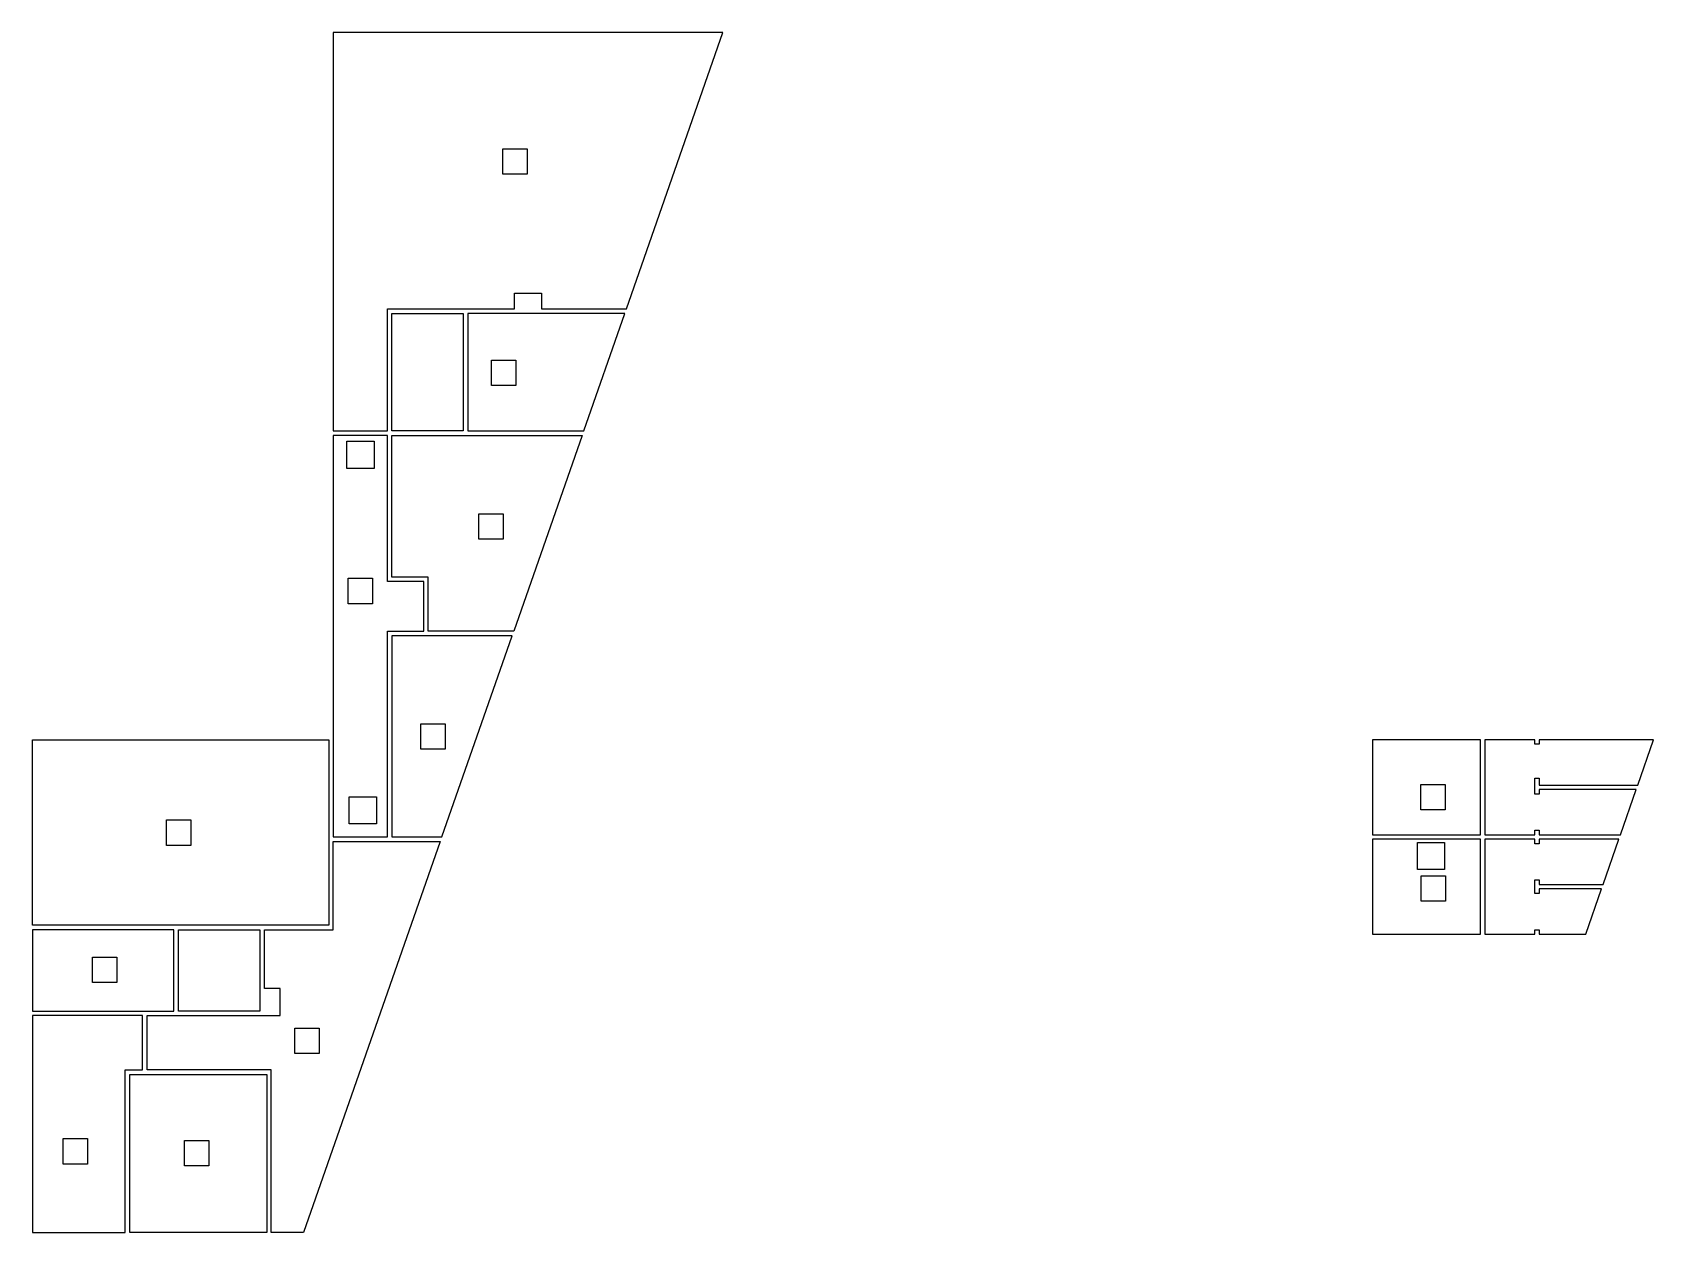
# Model space of a CAD drawing. Header units: metres. Extents: x 0.4 to 36.3, y 0.5 to 27.
import ezdxf

# ---------------------------------------------------------------- set-up
doc = ezdxf.new("R2010")
doc.units = ezdxf.units.M
doc.layers.add('AREE LEONARDO', color=5, linetype='Continuous')

msp = doc.modelspace()

# ---------------------------------------------------------------- linework, layer by layer
at = {"layer": 'AREE LEONARDO', "color": 5}
for points in [[(7.1, 26.996), (7.1, 18.182), (8.3, 18.182), (8.3, 20.882), (11.108, 20.882), (11.108, 21.232), (11.708, 21.232), (11.708, 20.882), (13.581, 20.882), (15.716, 26.996), (7.1, 26.996)], [(8.4, 20.782), (9.975, 20.782), (9.975, 18.182), (8.4, 18.182)], [(7.1, 9.2), (8.3, 9.2), (8.3, 13.75), (9.102, 13.75), (9.102, 14.85), (8.3, 14.85), (8.3, 18.082), (7.1, 18.082), (7.1, 9.2)], [(8.4, 18.082), (12.603, 18.082), (11.09, 13.75), (9.202, 13.75), (9.202, 14.95), (8.4, 14.95), (8.4, 18.082)], [(8.4, 13.65), (8.4, 9.2), (9.501, 9.2), (11.055, 13.65), (8.4, 13.65)], [(7, 7.25), (0.45, 7.25), (0.45, 11.35), (7, 11.35)], [(32.464, 11.348), (30.078, 11.348), (30.078, 9.248), (32.464, 9.248)], [(9.466, 9.1), (6.446, 0.45), (5.73, 0.45), (5.73, 4.05), (2.984, 4.05), (2.984, 5.25), (5.93, 5.25), (5.93, 5.85), (5.58, 5.85), (5.58, 7.15), (7.1, 7.15), (7.1, 9.1), (9.466, 9.1)], [(30.078, 7.048), (32.464, 7.048), (32.464, 9.15), (30.078, 9.15)], [(0.45, 0.45), (2.5, 0.45), (2.5, 4.05), (2.884, 4.05), (2.884, 5.25), (0.45, 5.25), (0.45, 0.45)], [(2.6, 3.95), (5.63, 3.95), (5.63, 0.45), (2.6, 0.45)]]:
    msp.add_lwpolyline(points, close=True, dxfattribs=at)
at = {"layer": 'AREE LEONARDO', "color": 2}
for points in [[(11.39, 23.86), (10.852, 23.86), (10.852, 24.422), (11.39, 24.422)], [(11.135, 19.187), (10.597, 19.187), (10.597, 19.75), (11.135, 19.75)], [(10.858, 15.785), (10.32, 15.785), (10.32, 16.348), (10.858, 16.348)], [(7.97, 14.361), (7.432, 14.361), (7.432, 14.924), (7.97, 14.924)], [(9.575, 11.142), (9.037, 11.142), (9.037, 11.704), (9.575, 11.704)], [(31.685, 9.801), (31.147, 9.801), (31.147, 10.364), (31.685, 10.364)], [(3.953, 9.015), (3.415, 9.015), (3.415, 9.578), (3.953, 9.578)], [(31.689, 7.779), (31.151, 7.779), (31.151, 8.342), (31.689, 8.342)], [(2.317, 5.979), (1.779, 5.979), (1.779, 6.541), (2.317, 6.541)], [(6.787, 4.408), (6.249, 4.408), (6.249, 4.971), (6.787, 4.971)], [(1.665, 1.967), (1.127, 1.967), (1.127, 2.53), (1.665, 2.53)], [(4.349, 1.924), (3.811, 1.924), (3.811, 2.487), (4.349, 2.487)]]:
    msp.add_lwpolyline(points, close=True, dxfattribs=at)
at = {"layer": 'AREE LEONARDO', "color": 3}
for points in [[(10.075, 20.782), (10.075, 18.182), (12.638, 18.182), (13.546, 20.782), (10.075, 20.782)], [(32.564, 11.347), (32.564, 9.25), (33.664, 9.25), (33.664, 9.35), (33.764, 9.35), (33.764, 9.25), (35.562, 9.25), (35.909, 10.25), (33.764, 10.25), (33.765, 10.15), (33.664, 10.15), (33.664, 10.5), (33.764, 10.5), (33.764, 10.35), (35.944, 10.35), (36.293, 11.348), (33.764, 11.348), (33.764, 11.25), (33.664, 11.25), (33.664, 11.348), (32.564, 11.347)], [(32.564, 9.15), (32.564, 7.05), (33.664, 7.05), (33.664, 7.15), (33.764, 7.15), (33.764, 7.05), (34.794, 7.05), (35.141, 8.05), (33.764, 8.05), (33.764, 7.95), (33.664, 7.95), (33.664, 8.25), (33.764, 8.25), (33.764, 8.15), (35.178, 8.15), (35.527, 9.15), (33.764, 9.15), (33.764, 9.05), (33.664, 9.05), (33.664, 9.15), (32.564, 9.15)], [(3.58, 7.15), (0.45, 7.15), (0.45, 5.35), (3.58, 5.35)], [(5.48, 5.35), (3.68, 5.35), (3.68, 7.15), (5.48, 7.15)]]:
    msp.add_lwpolyline(points, close=True, dxfattribs=at)
at = {"layer": 'AREE LEONARDO', "color": 1}
for points in [[(7.405, 17.953), (8.005, 17.953), (8.005, 17.353), (7.405, 17.353)], [(7.456, 10.091), (8.056, 10.091), (8.056, 9.491), (7.456, 9.491)], [(31.073, 9.078), (31.673, 9.078), (31.673, 8.478), (31.073, 8.478)]]:
    msp.add_lwpolyline(points, close=True, dxfattribs=at)

doc.saveas('drawing.dxf')
